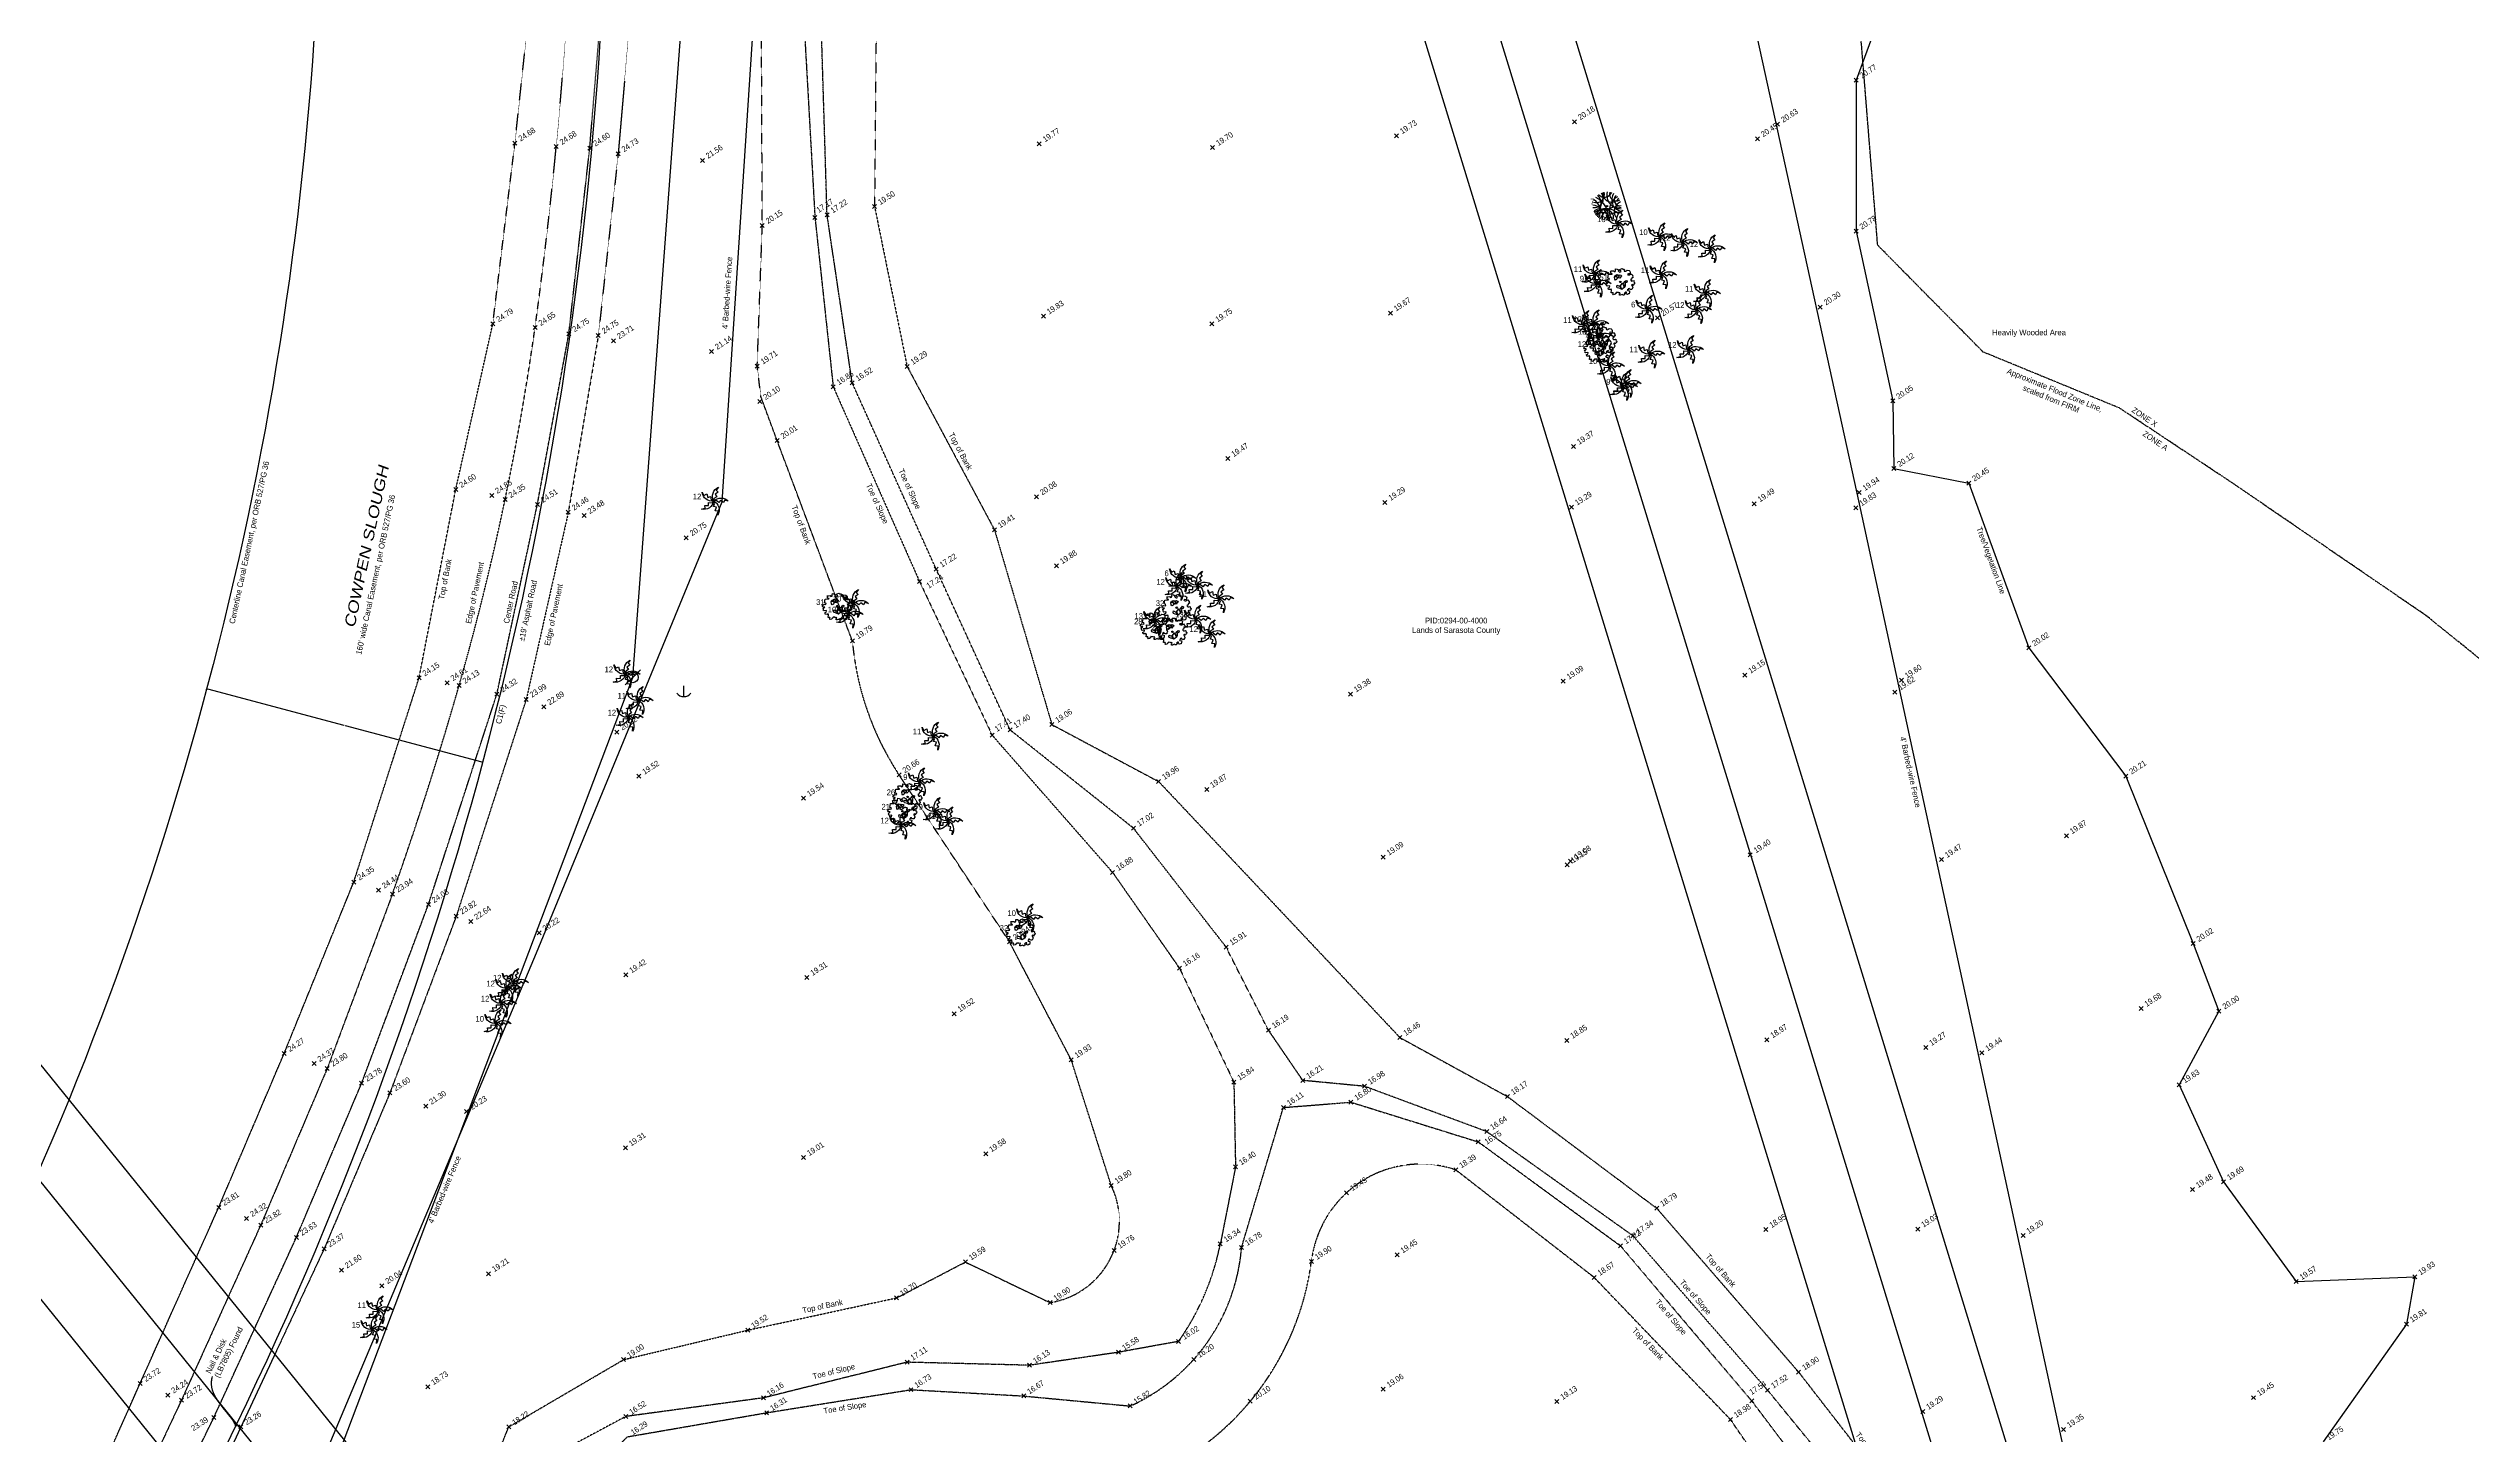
# Model space of a CAD drawing. Header units: inches. Extents: x -625442 to 34963, y -27993 to 66986.
# Drawn here: x -340204 to -332054, y 33918 to 38580 of the extents above; entities that cross this region are included whole.
import ezdxf
from ezdxf.enums import TextEntityAlignment as Align

# ---------------------------------------------------------------- set-up
doc = ezdxf.new("R2010")
doc.units = ezdxf.units.IN
doc.header["$LTSCALE"] = 0.5
doc.header["$MEASUREMENT"] = 0
doc.header["$PDMODE"] = 35
for name, pattern in [('CENTER2', [1.125, 0.75, -0.125, 0.125, -0.125]), ('DASHED2', [0.375, 0.25, -0.125]), ('DIVIDE2', [0.625, 0.25, -0.125, 0, -0.125, 0, -0.125]), ('PHANTOM', [20, 10, -2, 2, -2, 2, -2])]:
    doc.linetypes.add(name, pattern=pattern)
for name, color, linetype in [('BOUNDARY', 7, 'Continuous'), ('CL_ROAD', 227, 'CENTER2'), ('EASEMENT', 7, 'Continuous'), ('EDGE OF PAVEMENT', 253, 'DASHED2'), ('FEMA FLOOD ZONE', 190, 'PHANTOM'), ('FENCE', 7, 'FEN_LINE'), ('GUY WIRE', 10, 'Continuous'), ('OVERHEAD WIRE', 251, 'OHE_POWER_LINE'), ('POWER POLE WOODMARK', 2, 'Continuous'), ('SPOT ELEVATION TEXT', 252, 'Continuous'), ('SURVEY MONUMENTS', 1, 'Continuous'), ('TEXT', 7, 'Continuous'), ('TOE OF SLOPE', 36, 'DIVIDE2'), ('TOP OF BANK', 252, 'DASHED2'), ('TREE LINE', 73, 'Continuous'), ('Trees-Anno', 43, 'Continuous'), ('TreesMARK', 46, 'Continuous')]:
    doc.layers.add(name, color=color, linetype=linetype)
doc.styles.add('BLDG', font='IC-Romans.shx', dxfattribs={"width": 0.8})
doc.styles.add('BRG', font='swissc.ttf', dxfattribs={"width": 1.5, "oblique": 8})
doc.styles.add('ROMANS', font='ROMANS.SHX', dxfattribs={"height": 0.2})
doc.styles.get("Standard").update_dxf_attribs({"font": 'Arial.ttf'})
doc.styles.add('TXT', font='IC-Romans.shx')
doc.linetypes.add('FEN_LINE', pattern='A,0.5,-0.2,[" X ",Standard,S=0.1,R=0,X=-0.1,Y=-0.05],-0.25', length=0.95)
doc.linetypes.add('OHE_POWER_LINE', pattern='A,0.43,["OE",ROMANS,S=0.07,R=0,X=0,Y=-0.036398],0.009979,-0.121091', length=0.56107)
doc.dimstyles.new('20 SCALE', dxfattribs={"dimtxt": 1.6, "dimasz": 2, "dimexe": 0.18, "dimexo": 0.0625, "dimgap": 0.04, "dimtad": 0, "dimdec": 1, "dimzin": 0, "dimdsep": 46, "dimtxsty": 'BLDG', "dimcen": 0.09, "dimaunit": 1, "dimadec": 4, "dimazin": 0, "dimtfac": 1, "dimtdec": 1, "dimtofl": 0, "dimtmove": 2, "dimatfit": 3, "dimfxl": 1, "dimtolj": 1, "dimtzin": 0, "dimarcsym": 0})

# ---------------------------------------------------------------- blocks, each defined once
blk = doc.blocks.new('SPT10')
at = {"color": 0, "linetype": 'Continuous'}
for p, q in [((-0.35, -0.35), (0.35, 0.35)), ((0.35, -0.35), (-0.35, 0.35))]:
    blk.add_line(p, q, dxfattribs=at)
blk = doc.blocks.new('SPT3')
at = {"color": 0, "linetype": 'ByBlock', "const_width": 0.25, "flags": 128}
blk.add_lwpolyline([(-0.125, 0, 1), (0.125, 0, 1)], format="xyb", close=True, dxfattribs=at)
blk = doc.blocks.new('TREE11')
at = {"linetype": 'Continuous'}
for p, q in [((-0.134, 0.178), (-0.184, 0.176)), ((-0.156, 0.177), (-0.179, 0.211)), ((-0.132, 0.24), (-0.134, 0.178)), ((-0.134, 0.178), (-0.103, 0.129)), ((-0.094, 0.242), (-0.047, 0.184)), ((-0.034, 0.247), (-0.058, 0.14)), ((0.006, -0.194), (-0.03, -0.231)), ((0.008, -0.119), (0.006, -0.244)), ((0.008, -0.167), (0.027, -0.23)), ((0.027, -0.23), (0.058, -0.256)), ((0.065, -0.059), (0.113, -0.104)), ((0.096, -0.089), (0.115, -0.156)), ((0.113, -0.104), (0.17, -0.108)), ((0.115, -0.156), (0.157, -0.173)), ((0.141, -0.107), (0.163, -0.133))]:
    blk.add_line(p, q, dxfattribs=at)
for points in [[(-0.04, 0.357), (-0.015, 0.344), (0.008, 0.351), (0.028, 0.361), (0.015, 0.389), (-0.027, 0.402), (-0.019, 0.434), (0.006, 0.451), (0.063, 0.474), (0.102, 0.449), (0.138, 0.447), (0.147, 0.41), (0.136, 0.393), (0.141, 0.378), (0.17, 0.37), (0.196, 0.378), (0.22, 0.391), (0.243, 0.415), (0.313, 0.402), (0.339, 0.381), (0.35, 0.351), (0.344, 0.329), (0.34, 0.28), (0.289, 0.282), (0.248, 0.275), (0.265, 0.252), (0.293, 0.244), (0.328, 0.244), (0.361, 0.265), (0.39, 0.275), (0.412, 0.246), (0.437, 0.224), (0.433, 0.195), (0.446, 0.154), (0.413, 0.148), (0.388, 0.092), (0.354, 0.079), (0.368, 0.058), (0.388, 0.027), (0.422, 0.031), (0.457, 0.043), (0.483, 0.016), (0.474, 0.001), (0.503, -0.026), (0.494, -0.071), (0.476, -0.084), (0.45, -0.136), (0.429, -0.087), (0.398, -0.104), (0.399, -0.119), (0.44, -0.196), (0.432, -0.226), (0.411, -0.238), (0.409, -0.268), (0.363, -0.268), (0.329, -0.255), (0.315, -0.23), (0.28, -0.238), (0.276, -0.273), (0.246, -0.282), (0.266, -0.303), (0.327, -0.315), (0.32, -0.365), (0.306, -0.423), (0.28, -0.423), (0.248, -0.44), (0.207, -0.421), (0.216, -0.36), (0.179, -0.362), (0.166, -0.381), (0.14, -0.4), (0.162, -0.419), (0.138, -0.464), (0.091, -0.464), (0.072, -0.441), (0.001, -0.467), (-0.033, -0.467), (-0.028, -0.422), (-0.003, -0.413), (-0.014, -0.379), (-0.063, -0.389), (-0.062, -0.374), (-0.141, -0.37), (-0.149, -0.404), (-0.177, -0.406), (-0.18, -0.435), (-0.24, -0.45), (-0.26, -0.42), (-0.236, -0.405), (-0.254, -0.38), (-0.315, -0.38), (-0.303, -0.291), (-0.316, -0.259), (-0.349, -0.272), (-0.418, -0.27), (-0.422, -0.212), (-0.383, -0.196), (-0.372, -0.151), (-0.384, -0.142), (-0.455, -0.151), (-0.484, -0.125), (-0.473, -0.106), (-0.49, -0.053), (-0.458, -0.053), (-0.439, -0.033), (-0.432, -0.017), (-0.493, -0.016), (-0.518, 0.028), (-0.497, 0.053), (-0.45, 0.082), (-0.409, 0.069), (-0.382, 0.08), (-0.388, 0.119), (-0.437, 0.131), (-0.412, 0.266), (-0.287, 0.27), (-0.282, 0.283), (-0.337, 0.3), (-0.331, 0.357), (-0.341, 0.379), (-0.305, 0.383), (-0.238, 0.387), (-0.216, 0.358), (-0.176, 0.368), (-0.17, 0.404), (-0.164, 0.459), (-0.113, 0.45), (-0.059, 0.418), (-0.073, 0.387)], [(-0.118, 0.258), (-0.067, 0.236), (-0.022, 0.249), (0.027, 0.23), (0.047, 0.196), (0.015, 0.181), (-0.022, 0.128), (-0.087, 0.145), (-0.114, 0.117), (-0.121, 0.09), (-0.174, 0.064), (-0.194, 0.1), (-0.201, 0.17), (-0.18, 0.224), (-0.136, 0.243)], [(0.014, -0.114), (0.079, -0.044), (0.118, -0.048), (0.163, 0.008), (0.206, 0.048), (0.241, 0.034), (0.227, -0.023), (0.185, -0.025), (0.166, -0.07), (0.171, -0.149), (0.145, -0.196), (0.088, -0.232), (0.048, -0.263), (-0.004, -0.237), (-0.053, -0.224), (-0.108, -0.207), (-0.126, -0.167), (-0.115, -0.115), (-0.029, -0.154)]]:
    blk.add_lwpolyline(points, close=True, dxfattribs=at)
blk.add_circle((0, 0), 0.0248, dxfattribs=at)
blk = doc.blocks.new('TR_PALM')
at = {"flags": 128}
blk.add_lwpolyline([(0, 0, -0.423359), (0.213, -0.004), (0.161, 0.014), (0.143, -0.022), (0.101, 0.009), (0.074, -0.024), (0.035, 0.008), (0, 0.001, -0.425081), (0.059, -0.206), (0.064, -0.148), (0.021, -0.143), (0.04, -0.091), (-0.001, -0.08), (0.016, -0.032), (0.001, 0, -0.432562), (-0.179, -0.119), (-0.124, -0.106), (-0.129, -0.064), (-0.075, -0.066), (-0.075, -0.022), (-0.024, -0.026), (0, 0, -0.439984), (-0.168, 0.13), (-0.142, 0.082), (-0.101, 0.103), (-0.088, 0.051), (-0.045, 0.066), (-0.035, 0.015), (-0.001, 0.001, -0.429715), (0.069, 0.202), (0.037, 0.16), (0.064, 0.129), (0.021, 0.1), (0.046, 0.063), (0.003, 0.038), (-0.001, 0.001)], format="xyb", dxfattribs=at)
blk = doc.blocks.new('TREE9')
at = {"xscale": 2.399999904, "yscale": 2.399999904, "zscale": 2.399999904}
blk.add_blockref('TR_PALM', (-0.001, -0.001), dxfattribs=at)
blk = doc.blocks.new('TREE20')
at = {"linetype": 'Continuous'}
blk.add_circle((0, 0), 0.025, dxfattribs=at)
for centre, radius, start, end in [((-0.44, 0.26), 0.313, 259.47137, 39.08009), ((-0.512, -0.329), 0.367, 337.89391, 87.59768), ((-0.373, 0.416), 0.291, 249.14999, 15.23848), ((-0.714, -0.187), 0.484, 332.601, 56.76991), ((-0.605, 0.076), 0.405, 298.84179, 47.05138), ((-0.733, -0.401), 0.785, 352.83883, 64.24448), ((-0.089, 0.6), 0.286, 223.45423, 333.34679), ((0.163, 0.449), 0.309, 174.74558, 325.40406), ((0.479, 0.398), 0.488, 167.87514, 271.59509), ((0.64, -0.16), 0.56, 119.21466, 213.27818), ((0.323, 0.413), 0.231, 161.06459, 302.49762), ((0.555, 0.215), 0.392, 144.76804, 256.97326), ((0.615, -0.193), 0.367, 111.93115, 212.77317), ((0.457, 0.217), 0.206, 129.60784, 282.38499), ((-0.252, -0.367), 0.269, 331.48078, 140.2154), ((-0.034, -0.686), 0.599, 42.05024, 132.03666), ((-0.161, -0.486), 0.266, 359.40667, 143.48869), ((-0.052, -0.411), 0.288, 354.24744, 171.91889), ((0.344, -0.652), 0.615, 75.75406, 159.94395), ((0.438, -0.924), 0.708, 89.08086, 141.75977)]:
    blk.add_arc(centre, radius, start, end, dxfattribs=at)
blk = doc.blocks.new('SPT28')
at = {"color": 0, "linetype": 'Continuous'}
blk.add_line((0.53, 0.53), (-0.53, -0.53), dxfattribs=at)
blk.add_circle((0, 0), 0.375, dxfattribs=at)
blk = doc.blocks.new('SPT51')
at = {"color": 0, "linetype": 'Continuous'}
blk.add_line((0, 0), (0, 0.375), dxfattribs=at)
blk.add_arc((0, 0.3125), 0.3125, 216.869898, 323.130102, dxfattribs=at)
blk = doc.blocks.new('*D751')
at = {"layer": 'DEFPOINTS', "color": 0, "transparency": 16777216}
for p in [(-339672.4, 36423.5), (-339671.6, 36426.4), (-338744.7, 36176.3)]:
    blk.add_point(p, dxfattribs=at)
at = {"layer": 'TEXT', "color": 0, "lineweight": -2, "transparency": 16777216}
for p, q in [((-339672.3, 36423.6), (-339671.6, 36426.5)), ((-339669.7, 36425.8), (-339210.5, 36303.5)), ((-338745.9, 36179.6), (-339205.1, 36302)), ((-338744.7, 36176.4), (-338743.9, 36179.3))]:
    blk.add_line(p, q, dxfattribs=at)
at = {"layer": 'TEXT', "color": 0, "transparency": 16777216}
for points in [[(-339669.6, 36426.2), (-339669.8, 36425.5), (-339671.6, 36426.4)], [(-338745.8, 36180), (-338746, 36179.3), (-338744, 36179.1)]]:
    blk.add_solid(points, dxfattribs=at)
at = {"layer": 'TEXT', "color": 0, "transparency": 16777216, "insert": (-339207.8, 36302.7), "char_height": 1.6, "attachment_point": 5, "rotation": 345.07681, "style": 'BLDG'}
blk.add_mtext("\\A1;960.0'", dxfattribs=at)

msp = doc.modelspace()

# ---------------------------------------------------------------- linework, layer by layer
at = {"layer": 'BOUNDARY'}
msp.add_lwpolyline([(-335220.80268, 64043.88481), (-335998.24827, 63093.9977, 0.1626301766), (-338581.27069, 56302.95768), (-339295.33756, 38905.7259, -0.1030827088), (-340436.51138, 34369.63044), (-344041.13928, 26943.56825, -0.0480698895), (-345759.29655, 24128.35616), (-352751.13138, 14816.23434, -0.0821429728), (-355452.61013, 12233.93995), (-356282.58151, 11667.43194, -0.0683606838), (-359075.16348, 10275.42918), (-364667.80823, 8385.33493, -0.0559828453), (-366544.08142, 7977.44989), (-366582.75851, 7973.48282, 0.1646773725), (-370598.35836, 6138.4667), (-371667.98157, 5131.84879, 0.0898707178), (-374097.89113, 1844.09453)], format="xyb", dxfattribs=at)
at = {"layer": 'CL_ROAD'}
msp.add_lwpolyline([(-339907.13214, 33444.93484), (-339647.64983, 33975.56318), (-339370.29159, 34580.98633), (-339150.83267, 35099.35513), (-338926.27925, 35700.16904), (-338695.84047, 36408.25936), (-338559.69212, 37045.92477), (-338453.80653, 37619.86519), (-338383.53187, 38244.59365), (-338333.32313, 38851.31957), (-338304.36464, 39276.83855), (-338275.81935, 39879.6829), (-338253.57625, 40545.44465), (-338201.82979, 41131.75021), (-338159.04233, 41669.09914), (-338045.20839, 42272.9492), (-337860.33237, 42880.48294), (-337673.76013, 43378.02317)], dxfattribs=at)
at = {"layer": 'DEFPOINTS'}
for p, q in [((-338764.83742, 50655.22511), (-330196.36454, 22734.78695)), ((-338993.93012, 50580.58565), (-330425.45724, 22660.14749)), ((-339229.15428, 50514.33546), (-330660.6814, 22593.8973)), ((-330232.80579, 22816.15856), (-341882.06131, 37201.33011)), ((-330425.45724, 22660.14749), (-342074.71277, 37045.31904)), ((-330618.1087, 22504.13642), (-342267.36422, 36889.30797))]:
    msp.add_line(p, q, dxfattribs=at)
at = {"layer": 'EASEMENT'}
msp.add_lwpolyline([(-335255.35094, 62485.96518, 0.1626301766), (-337622.07832, 56263.58777), (-338336.14519, 38866.35599, -0.1030827088), (-339572.87769, 33950.42063), (-343177.50559, 26524.35845, -0.0480698895), (-344991.60308, 23551.94768), (-351983.43791, 14239.82586, -0.0821429728), (-354911.40353, 11441.03679), (-355741.37491, 10874.52878, -0.0683606838), (-358767.79985, 9365.96362), (-364360.4446, 7475.86938, -0.0559828453), (-366446.12912, 7022.46018), (-366484.80621, 7018.49311, 0.1646773725), (-369940.43815, 5439.36656), (-371010.06136, 4432.74865, 0.0898707178), (-373236.49712, 1420.3017)], format="xyb", dxfattribs=at)
at = {"layer": 'EDGE OF PAVEMENT'}
for points in [[(-337522.69639, 43953.73989, 0.0244675236), (-337971.5011, 42908.22346, 0.0696473211), (-338267.30235, 41681.14227, 0.0018482542), (-338318.04177, 41141.68924), (-338351.95495, 40545.1337), (-338385.86374, 39879.72089), (-338420.53965, 39282.29883), (-338449.84846, 38858.60696, -0.020264375), (-338567.42077, 37640.92735, -0.0347797145), (-338822.87531, 36437.17716, -0.0154318935), (-339047.19097, 35735.71479), (-339266.52038, 35149.5342), (-339490.39874, 34622.40955), (-339757.16687, 34033.08692), (-340015.72036, 33484.0535)], [(-337569.20465, 43342.64368, 0.0456846101), (-337948.50551, 42251.3298, 0.0533268061), (-338101.80605, 41141.1948), (-338139.00262, 40544.77147), (-338172.80801, 39864.23708), (-338204.18749, 39262.33797), (-338233.66771, 38849.20377), (-338287.93025, 38225.18856), (-338354.76576, 37614.2281), (-338455.73223, 37019.90161), (-338597.1404, 36390.54701), (-338832.59079, 35661.54562), (-339055.75037, 35067.33131), (-339277.16178, 34542.38993), (-339557.07578, 33943.53682), (-339818.46022, 33383.50123)]]:
    msp.add_lwpolyline(points, format="xyb", dxfattribs=at)
at = {"layer": 'FEMA FLOOD ZONE'}
msp.add_lwpolyline([(-330606.8183, 33801.41301), (-330602.54048, 34006.71055), (-330944.75809, 35114.46209), (-330936.20274, 35336.86771), (-331650.92597, 36223.53279), (-332207.02973, 36672.62127), (-332857.24325, 37117.43274), (-333238.52313, 37370.41994), (-333696.23903, 37558.60941), (-334051.28982, 37917.88007), (-334124.01105, 38820.33405), (-334098.39791, 39899.1789), (-334162.56378, 40057.42924), (-334594.89268, 40751.32247), (-334766.00148, 41358.66129), (-334376.59712, 42732.51266), (-334256.82102, 42950.64126), (-332853.43188, 45552.35941)], dxfattribs=at)
at = {"layer": 'FENCE'}
for points in [[(-339926.16426, 32283.13143), (-339280.89032, 33831.85857), (-338562.07734, 35537.54031), (-337937.55289, 37055.09066), (-337806.37529, 39056.54679), (-337655.26042, 41219.26017), (-337554.34276, 42763.95999)], [(-333167.98824, 32679.97527), (-334112.26424, 37048.47446), (-335098.9217, 41554.5855)]]:
    msp.add_lwpolyline(points, dxfattribs=at)
at = {"layer": 'OVERHEAD WIRE'}
msp.add_lwpolyline([(-336603.2799, 30334.37478), (-339965.50712, 31904.49087), (-338238.50498, 36464.53545), (-337892.33383, 41118.22265), (-337570.38244, 45371.53407)], dxfattribs=at)
at = {"layer": 'TOE OF SLOPE'}
msp.add_lwpolyline([(-333321.86614, 32605.83483), (-333661.31865, 33045.1242), (-334022.5125, 33579.73374), (-334421.43217, 34067.13401), (-334874.37815, 34586.07469), (-335366.5235, 34936.73082), (-335777.50031, 35089.08333), (-335984.98723, 35108.8428), (-336100.76989, 35278.25967), (-336243.04846, 35557.48061), (-336554.76097, 35957.38258), (-336969.7494, 36287.87307), (-337218.15437, 36828.33877), (-337500.65129, 37454.87388), (-337585.16022, 38019.79661), (-337604.40933, 38649.70463), (-337586.85261, 39264.62612), (-337545.81302, 39910.27668), (-337452.1092, 40569.79594), (-337463.12521, 40819.85115), (-337449.27878, 41567.32125), (-337393.72404, 42223.31226), (-337311.18315, 42684.98895), (-337241.67457, 43268.32996)], dxfattribs=at)
for points in [[(-337662.07129, 38652.15829), (-337626.01447, 38011.07634), (-337564.70652, 37442.05452), (-337274.3168, 36786.80141), (-337030.02076, 36269.88762), (-336624.70658, 35808.29825), (-336399.96133, 35486.40379), (-336216.91878, 35103.08154), (-336211.33599, 34817.86233), (-336262.45305, 34559.10121, -0.1053924813), (-336403.07623, 34231.1183), (-336604.4849, 34194.60883), (-336904.14602, 34150.88367), (-337316.24795, 34161.09796), (-337799.59558, 34041.14377), (-338262.26339, 33978.62407), (-338486.28269, 33858.67479)], [(-339927.18247, 30845.66053), (-339586.72259, 31461.86903), (-339168.05423, 32251.07793), (-338932.09133, 32735.54665), (-338687.41315, 33322.53168), (-338405.64803, 33762.03083), (-338257.28703, 33910.36966), (-337788.41879, 33991.42096), (-337302.93051, 34068.87954), (-336923.84988, 34047.62343), (-336565.73975, 34013.98147, 0.2737642393), (-336190.95867, 34547.23375), (-336050.27915, 35017.9434), (-335823.09613, 35035.76952), (-335394.65077, 34902.22698), (-334916.80917, 34552.87563), (-334475.09165, 34030.80662), (-334091.65168, 33524.97988), (-333721.6326, 33006.52942), (-333376.28769, 32578.464)]]:
    msp.add_lwpolyline(points, format="xyb", dxfattribs=at)
at = {"layer": 'TOP OF BANK'}
for points in [[(-340140.27179, 33540.88554), (-339896.00577, 34089.55894), (-339631.5443, 34681.83316), (-339411.64622, 35199.19626), (-339177.25322, 35776.08766), (-338957.64349, 36462.59911), (-338834.24625, 37096.32899), (-338709.5107, 37653.44033), (-338635.08596, 38261.29187), (-338569.98213, 38867.27201), (-338529.93423, 39289.75173), (-338502.09804, 39881.91553), (-338455.34826, 40551.90319), (-338459.12161, 41124.65555), (-338454.11944, 41689.03926), (-338439.99549, 42320.36677), (-338420.33686, 42940.89611), (-338418.86035, 43344.05874)], [(-337147.22242, 43249.04301), (-337214.51502, 42669.28126), (-337260.07486, 42216.49218), (-337328.1875, 41597.11566), (-337333.87618, 41248.42889), (-337343.61526, 40787.83696), (-337330.05528, 40567.54929), (-337406.04393, 39884.59469), (-337452.26662, 39264.61154), (-337420.24953, 38641.51166), (-337425.43995, 38047.61921), (-337316.05855, 37510.12092), (-337022.33877, 36960.74134), (-336829.10914, 36305.77726), (-336470.02823, 36114.20339), (-335658.28989, 35253.11098), (-335296.67903, 35054.70003), (-334794.44457, 34678.80867), (-334317.23467, 34127.90182), (-333930.87423, 33629.78006), (-333557.32206, 33112.47878), (-333232.11382, 32620.60424)]]:
    msp.add_lwpolyline(points, dxfattribs=at)
for points in [[(-338867.89712, 33417.12071), (-338656.00011, 33943.78394), (-338269.58684, 34169.92372), (-337852.20729, 34269.02262), (-337351.51152, 34377.61752), (-337120.09703, 34498.25224), (-336835.15346, 34361.58784, 0.5020543308), (-336629.41592, 34755.76651), (-336764.12226, 35178.57194), (-336971.78602, 35575.20639), (-337343.06698, 36136.52075, -0.1251289823), (-337500.25071, 36587.43409), (-337753.09024, 37260.71636), (-337807.6403, 37408.18184), (-337820.16355, 37511.38742), (-337803.10137, 37984.1055), (-337805.91432, 38650.3997)], [(-333465.75694, 32519.36882), (-333818.90311, 32954.46675), (-334185.69056, 33445.77731), (-334546.65162, 33968.56922), (-335005.16152, 34446.42405), (-335470.58687, 34808.00322, 0.4769606943), (-335956.12949, 34500.16149, -0.251803665), (-336467.10027, 33790.44751)]]:
    msp.add_lwpolyline(points, format="xyb", dxfattribs=at)
at = {"layer": 'TREE LINE'}
msp.add_lwpolyline([(-334059.40357, 38646.23425), (-334123.67521, 38473.27302), (-334124.07907, 37965.00511), (-334000.37954, 37394.02129), (-333996.89268, 37166.66889), (-333744.97228, 37117.64771), (-333543.04825, 36563.61945), (-333216.57089, 36132.667), (-332990.43269, 35569.21519), (-332903.21643, 35342.23623), (-333037.25822, 35093.59395), (-332887.66144, 34767.89942), (-332643.70721, 34432.34687), (-332244.69477, 34447.90914), (-332272.92463, 34289.43621), (-332553.22952, 33893.05736)], dxfattribs=at)

# ---------------------------------------------------------------- block references
at = {"layer": 'GUY WIRE', "xscale": 96, "yscale": 96, "zscale": 96}
msp.add_blockref('SPT51', (-338067.03299, 36399.67829), dxfattribs=at)
at = {"layer": 'POWER POLE WOODMARK', "xscale": 48, "yscale": 48, "zscale": 48}
msp.add_blockref('SPT28', (-338238.50498, 36464.53545), dxfattribs=at)
at = {"layer": 'SPOT ELEVATION TEXT', "xscale": 19.2, "yscale": 19.2, "zscale": 19.2}
for p in [(-334123.67521, 38473.27302), (-335071.12088, 38333.03462), (-334387.92776, 38324.6383), (-338635.08596, 38261.29187), (-338496.19473, 38249.63396), (-338383.53187, 38244.59365), (-338287.93025, 38225.18856), (-336871.28569, 38259.02347), (-336288.33588, 38246.29758), (-335669.84156, 38286.2036), (-334455.52417, 38276.08774), (-338004.76828, 38203.1018), (-337803.10137, 37984.1055), (-337626.01447, 38011.07634), (-337585.16022, 38019.79661), (-337425.43995, 38047.61921), (-334124.07907, 37965.00511), (-338709.5107, 37653.44033), (-336857.76534, 37679.22536), (-336290.61674, 37653.26362), (-335690.53285, 37689.81531), (-334792.29876, 37673.10917), (-334244.34329, 37709.79167), (-338567.42077, 37640.92735), (-338453.80653, 37619.86519), (-338354.76576, 37614.2281), (-338303.31854, 37596.42705), (-337973.58824, 37560.77926), (-337820.16355, 37511.38742), (-337316.05855, 37510.12092), (-337564.70652, 37442.05452), (-337500.65129, 37454.87388), (-337811.35915, 37391.88679), (-334000.37954, 37394.02129), (-337753.09024, 37260.71636), (-335074.42527, 37241.37575), (-336236.93595, 37200.13252), (-333996.89268, 37166.66889), (-338834.24625, 37096.32899), (-334113.59315, 37086.00525), (-333744.97228, 37117.64771), (-338713.28024, 37076.46977), (-338668.41577, 37062.15244), (-338559.69212, 37045.92477), (-338455.73223, 37019.90161), (-338402.49024, 37008.33689), (-336880.60031, 37071.43142), (-335708.55641, 37052.96585), (-335081.34931, 37036.94671), (-334466.46025, 37048.08268), (-334124.32138, 37034.54943), (-338058.72364, 36934.01162), (-337022.33877, 36960.74134), (-336813.33078, 36839.85382), (-337274.3168, 36786.80141), (-337218.15437, 36828.33877), (-337500.25071, 36587.43409), (-333543.04825, 36563.61945), (-338957.64349, 36462.59911), (-338863.19417, 36446.31727), (-338822.87531, 36437.17716), (-335109.01004, 36451.53039), (-334497.92151, 36471.74857), (-333971.71436, 36455.18631), (-338695.84047, 36408.25936), (-338597.1404, 36390.54701), (-338537.65104, 36365.35884), (-335824.76701, 36408.31453), (-333994.02934, 36415.02477), (-338292.87735, 36280.5045), (-337030.02076, 36269.88762), (-336969.7494, 36287.87307), (-336829.10914, 36305.77726), (-338218.45231, 36131.96439), (-337343.06698, 36136.52075), (-336470.02823, 36114.20339), (-333216.57089, 36132.667), (-337664.38088, 36057.90614), (-336308.36228, 36087.07501), (-336554.76097, 35957.38258), (-335714.49831, 35859.55047), (-334479.74388, 35867.60927), (-333416.57752, 35931.71838), (-339177.25322, 35776.08766), (-336624.70658, 35808.29825), (-335095.4085, 35834.30856), (-335084.0706, 35846.6713), (-333836.89814, 35851.96155), (-339094.00541, 35748.50665), (-339047.19097, 35735.71479), (-338926.27925, 35700.16904), (-338832.59079, 35661.54562), (-338783.78633, 35643.51499), (-338553.8136, 35604.85641), (-336971.78602, 35575.20639), (-336243.04846, 35557.48061), (-332990.43269, 35569.21519), (-338261.93652, 35463.72637), (-337653.01675, 35455.4085), (-336399.96133, 35486.40379), (-337157.85682, 35333.29329), (-333165.43172, 35350.91361), (-332903.21643, 35342.23623), (-336100.76989, 35278.25967), (-335658.28989, 35253.11098), (-335096.98457, 35243.62803), (-334423.69346, 35245.42418), (-333889.45943, 35219.70263), (-339411.64622, 35199.19626), (-339311.00509, 35165.5704), (-339266.52038, 35149.5342), (-336764.12226, 35178.57194), (-333700.64911, 35201.67621), (-339150.83267, 35099.35513), (-339055.75037, 35067.33131), (-336216.91878, 35103.08154), (-335984.98723, 35108.8428), (-335777.50031, 35089.08333), (-335296.67903, 35054.70003), (-333037.25822, 35093.59395), (-338935.02715, 35022.04241), (-338797.99353, 35004.4657), (-336050.27915, 35017.9434), (-335823.09613, 35035.76952), (-338263.79358, 34881.72646), (-335394.65077, 34902.22698), (-335366.5235, 34936.73082), (-337664.21676, 34849.34921), (-337051.57368, 34861.7217), (-336211.33599, 34817.86233), (-335470.58687, 34808.00322), (-336629.41592, 34755.76651), (-335837.51501, 34731.18632), (-332992.42673, 34741.69508), (-332887.66144, 34767.89942), (-339631.5443, 34681.83316), (-339537.71802, 34644.39499), (-334794.44457, 34678.80867), (-339490.39874, 34622.40955), (-339370.29159, 34580.98633), (-336262.45305, 34559.10121), (-334916.80917, 34552.87563), (-334874.37815, 34586.07469), (-334427.16946, 34607.19126), (-333916.34598, 34608.66977), (-333562.44804, 34587.19998), (-339277.16178, 34542.38993), (-339218.87743, 34471.00054), (-337120.09703, 34498.25224), (-336619.71253, 34537.46516), (-336190.95867, 34547.23375), (-335956.12949, 34500.16149), (-335667.99001, 34521.93105), (-339082.54321, 34418.54515), (-338723.71316, 34458.90729), (-335005.16152, 34446.42405), (-332643.70721, 34432.34687), (-332244.69477, 34447.90914), (-337351.51152, 34377.61752), (-336835.15346, 34361.58784), (-337852.20729, 34269.02262), (-336403.07623, 34231.1183), (-332272.92463, 34289.43621), (-338269.58684, 34169.92372), (-337316.24795, 34161.09796), (-336904.14602, 34150.88367), (-336604.4849, 34194.60883), (-336351.98711, 34170.59849), (-339896.00577, 34089.55894), (-338928.60625, 34078.37822), (-337302.93051, 34068.87954), (-335714.40862, 34070.27986), (-334421.43217, 34067.13401), (-334317.23467, 34127.90182), (-339802.81248, 34050.53203), (-339757.16687, 34033.08692), (-337799.59558, 34041.14377), (-337788.41879, 33991.42096), (-336923.84988, 34047.62343), (-336565.73975, 34013.98147), (-336161.95461, 34029.73293), (-335130.26859, 34029.05162), (-334475.09165, 34030.80662), (-333899.62096, 33995.75248), (-332786.74061, 34041.9736), (-339647.64983, 33975.56318), (-339557.07578, 33943.53682), (-338656.00011, 33943.78394), (-338262.26339, 33978.62407), (-334546.65162, 33968.56922), (-333426.25834, 33934.9808)]:
    msp.add_blockref('SPT10', p, dxfattribs=at)
at = {"layer": 'SURVEY MONUMENTS', "xscale": 19.2, "yscale": 19.2, "zscale": 19.2}
msp.add_blockref('SPT3', (-339573.56939, 33949.84682), dxfattribs=at)
at = {"layer": 'TreesMARK', "color": 7, "xscale": 96, "yscale": 96, "zscale": 96}
msp.add_blockref('TREE20', (-334961.91054, 38049.37108), dxfattribs=at)
at = {"layer": 'TreesMARK', "color": 46, "xscale": 96, "yscale": 96, "zscale": 96}
for name, p in [('TREE9', (-334924.46177, 37989.72643)), ('TREE9', (-334782.97129, 37946.39096)), ('TREE9', (-334706.22666, 37927.25819)), ('TREE9', (-334613.54223, 37906.2457)), ('TREE9', (-335003.17915, 37822.05652)), ('TREE9', (-334997.01631, 37790.19367)), ('TREE11', (-334917.04857, 37794.5656)), ('TREE9', (-334777.45217, 37818.88459)), ('TREE9', (-334824.67979, 37702.98399)), ('TREE9', (-334659.13061, 37701.75698)), ('TREE9', (-334629.23527, 37756.63527)), ('TREE9', (-335038.94247, 37651.32916)), ('TREE9', (-335004.30997, 37654.42554)), ('TREE9', (-334989.02356, 37612.3254)), ('TREE11', (-334989.95027, 37570.50166)), ('TREE11', (-334977.55944, 37597.8566)), ('TREE9', (-334815.94909, 37552.19826)), ('TREE9', (-334686.04804, 37567.6146)), ('TREE9', (-334952.32011, 37512.52997)), ('TREE9', (-334896.32648, 37453.31419)), ('TREE9', (-334908.58711, 37443.38419)), ('TREE9', (-337966.40871, 37057.66318)), ('TREE9', (-336394.0702, 36799.23055)), ('TREE9', (-337495.24746, 36713.64462)), ('TREE9', (-336407.14208, 36770.73361)), ('TREE9', (-336337.75847, 36775.05567)), ('TREE9', (-336265.60948, 36729.40657)), ('TREE11', (-337551.63484, 36702.45419)), ('TREE9', (-337512.50801, 36677.37375)), ('TREE11', (-336482.18666, 36636.97286)), ('TREE9', (-336480.56151, 36655.58746)), ('TREE11', (-336409.23491, 36698.77803)), ('TREE9', (-336343.79453, 36660.82666)), ('TREE11', (-336423.69232, 36617.96195)), ('TREE9', (-336295.68505, 36611.96235)), ('TREE9', (-338263.22084, 36476.31415)), ('TREE9', (-338219.49434, 36387.54538)), ('TREE9', (-338253.03857, 36330.75546)), ('TREE9', (-337226.71282, 36267.2768)), ('TREE11', (-337314.3022, 36062.50693)), ('TREE9', (-337273.06701, 36113.5952)), ('TREE11', (-337331.90752, 36014.39263)), ('TREE9', (-337221.00982, 36013.56909)), ('TREE9', (-337177.5635, 35982.38138)), ('TREE9', (-337335.68074, 35967.68262)), ('TREE9', (-336908.23388, 35656.24701)), ('TREE11', (-336934.10207, 35606.57239)), ('TREE9', (-338661.04129, 35419.46464)), ('TREE9', (-338638.68135, 35439.31586)), ('TREE9', (-338679.33551, 35368.84276)), ('TREE9', (-338697.22386, 35300.78359)), ('TREE9', (-339113.80838, 34271.90607)), ('TREE9', (-339094.21182, 34337.94994))]:
    msp.add_blockref(name, p, dxfattribs=at)

# ---------------------------------------------------------------- texts
at = {"layer": 'SPOT ELEVATION TEXT', "style": 'BLDG', "width": 0.8}
for s, p in [('20.77', (-334078.56304, 38494.87284)), ('24.68', (-338589.97378, 38282.89168)), ('19.77', (-336826.17352, 38280.62328)), ('19.73', (-335624.72939, 38307.80341)), ('20.18', (-335026.0087, 38354.63443)), ('20.45', (-334410.41199, 38297.68755)), ('20.63', (-334342.81558, 38346.23811)), ('24.68', (-338451.08256, 38271.23377)), ('24.60', (-338338.41969, 38266.19347)), ('24.73', (-338242.81808, 38246.78837)), ('21.56', (-337959.6561, 38224.70161)), ('19.70', (-336243.2237, 38267.8974)), ('17.17', (-337587.54936, 38043.01458)), ('17.22', (-337540.04805, 38041.39642)), ('19.50', (-337380.32778, 38069.21903)), ('20.15', (-337757.98919, 38005.70531)), ('20.78', (-334078.96689, 37986.60492)), ('19.67', (-335645.42067, 37711.41512)), ('20.30', (-334199.23112, 37731.39148)), ('24.79', (-338664.39853, 37675.04014)), ('24.65', (-338522.3086, 37662.52716)), ('24.75', (-338408.69435, 37641.465)), ('24.75', (-338309.65359, 37635.82791)), ('19.83', (-336812.65317, 37700.82518)), ('19.75', (-336245.50456, 37674.86343)), ('20.57', (-334747.18659, 37694.70898)), ('23.71', (-338258.20636, 37618.02687)), ('21.14', (-337928.47607, 37582.37908)), ('19.71', (-337775.05137, 37532.98723)), ('16.86', (-337519.59434, 37463.65434)), ('16.52', (-337455.53911, 37476.47369)), ('19.29', (-337270.94638, 37531.72073)), ('20.10', (-337766.24697, 37413.4866)), ('20.05', (-333955.26736, 37415.6211)), ('20.01', (-337707.97806, 37282.31617)), ('19.47', (-336191.82378, 37221.73233)), ('19.37', (-335029.3131, 37262.97556)), ('20.12', (-333951.78051, 37188.2687)), ('20.45', (-333699.86011, 37139.24753)), ('24.60', (-338789.13408, 37117.9288)), ('24.85', (-338668.16807, 37098.06958)), ('24.35', (-338623.3036, 37083.75225)), ('24.51', (-338514.57994, 37067.52459)), ('20.08', (-336835.48814, 37093.03124)), ('19.29', (-335663.44424, 37074.56566)), ('19.29', (-335036.23714, 37058.54653)), ('19.49', (-334421.34808, 37069.68249)), ('19.94', (-334068.48098, 37107.60507)), ('24.46', (-338410.62006, 37041.50142)), ('23.48', (-338357.37807, 37029.9367)), ('19.41', (-336977.22659, 36982.34115)), ('19.83', (-334079.2092, 37056.14925)), ('20.75', (-338013.61146, 36955.61143)), ('17.22', (-337173.0422, 36849.93859)), ('19.88', (-336768.21861, 36861.45364)), ('17.24', (-337217.46049, 36779.16089)), ('19.79', (-337455.13853, 36609.03391)), ('20.02', (-333497.93607, 36585.21927)), ('19.15', (-334452.80934, 36493.34838)), ('24.15', (-338912.53132, 36484.19892)), ('24.61', (-338818.082, 36467.91709)), ('24.13', (-338777.76314, 36458.77698)), ('24.32', (-338650.7283, 36429.85917)), ('23.99', (-338552.02822, 36412.14682)), ('19.38', (-335779.65484, 36429.91434)), ('19.09', (-335063.89786, 36473.1302)), ('19.62', (-333948.91716, 36436.62459)), ('19.60', (-333926.60218, 36476.78612)), ('22.89', (-338492.53887, 36386.95865)), ('19.06', (-336783.99697, 36327.37708)), ('20.22', (-338247.76517, 36302.10431)), ('17.41', (-336987.89493, 36297.22956)), ('17.40', (-336924.63722, 36309.47288)), ('19.52', (-338173.34014, 36153.5642)), ('19.54', (-337619.2687, 36079.50596)), ('20.66', (-337297.9548, 36158.12056)), ('19.96', (-336424.91605, 36135.8032)), ('19.87', (-336263.2501, 36108.67483)), ('20.21', (-333171.45872, 36154.26682)), ('17.02', (-336509.6488, 35978.98239)), ('19.87', (-333371.46535, 35953.31819)), ('19.09', (-335669.38613, 35881.15028)), ('19.15', (-335050.29633, 35855.90838)), ('19.08', (-335038.95843, 35868.27111)), ('19.40', (-334434.6317, 35889.20908)), ('19.47', (-333791.78597, 35873.56136)), ('24.35', (-339132.14104, 35797.68747)), ('24.44', (-339048.89324, 35770.10647)), ('23.94', (-339002.0788, 35757.3146)), ('16.88', (-336579.5944, 35829.89806)), ('24.03', (-338881.16708, 35721.76885)), ('23.82', (-338787.47861, 35683.14543)), ('22.64', (-338738.67415, 35665.11481)), ('20.22', (-338508.70142, 35626.45623)), ('20.94', (-336926.67385, 35596.8062)), ('20.02', (-332945.32051, 35590.81501)), ('16.16', (-336354.84916, 35508.0036)), ('15.91', (-336197.93629, 35579.08042)), ('19.42', (-338216.82434, 35485.32618)), ('19.31', (-337607.90457, 35477.00832)), ('19.52', (-337112.74464, 35354.8931)), ('19.68', (-333120.31955, 35372.51342)), ('20.00', (-332858.10426, 35363.83604)), ('16.19', (-336055.65772, 35299.85948)), ('18.46', (-335613.17772, 35274.7108)), ('18.85', (-335051.8724, 35265.22784)), ('18.97', (-334378.58129, 35267.024)), ('24.27', (-339366.53405, 35220.79607)), ('24.37', (-339265.89291, 35187.17021)), ('19.93', (-336719.01008, 35200.17175)), ('19.27', (-333844.34725, 35241.30245)), ('19.44', (-333655.53693, 35223.27602)), ('23.80', (-339221.4082, 35171.13401)), ('23.78', (-339105.72049, 35120.95494)), ('15.84', (-336171.8066, 35124.68135)), ('16.21', (-335939.87505, 35130.44261)), ('16.98', (-335732.38813, 35110.68314)), ('19.63', (-332992.14604, 35115.19376)), ('23.60', (-339010.6382, 35088.93112)), ('21.30', (-338889.91497, 35043.64222)), ('20.23', (-338752.88135, 35026.06552)), ('16.11', (-336005.16698, 35039.54321)), ('16.80', (-335777.98395, 35057.36933)), ('18.17', (-335251.56685, 35076.29984)), ('16.64', (-335321.41133, 34958.33064)), ('19.31', (-338218.6814, 34903.32628)), ('19.01', (-337619.10459, 34870.94902)), ('19.58', (-337006.4615, 34883.32152)), ('16.75', (-335340.21056, 34909.04077)), ('19.80', (-336584.30374, 34777.36632)), ('16.40', (-336166.22381, 34839.46214)), ('18.39', (-335425.47469, 34829.60304)), ('19.69', (-332842.54926, 34789.49924)), ('23.81', (-339586.43212, 34703.43297)), ('19.49', (-335792.40284, 34752.78614)), ('18.79', (-334749.33239, 34700.40848)), ('19.48', (-332947.31455, 34763.29489)), ('24.32', (-339492.60585, 34665.9948)), ('23.82', (-339445.28657, 34644.00937)), ('18.95', (-334382.05728, 34628.79107)), ('19.03', (-333871.23381, 34630.26958)), ('23.63', (-339325.17941, 34602.58614)), ('23.37', (-339232.04961, 34563.98975)), ('19.76', (-336574.60036, 34559.06497)), ('16.34', (-336217.34088, 34580.70102)), ('16.78', (-336145.84649, 34568.83356)), ('19.45', (-335622.87784, 34543.53086)), ('17.22', (-334871.697, 34574.47544)), ('17.34', (-334829.26597, 34607.6745)), ('19.20', (-333517.33587, 34608.79979)), ('21.60', (-339173.76525, 34492.60036)), ('19.21', (-338678.60098, 34480.5071)), ('19.59', (-337074.98485, 34519.85206)), ('19.90', (-335911.01731, 34521.76131)), ('18.67', (-334960.04935, 34468.02386)), ('19.57', (-332598.59503, 34453.94669)), ('19.93', (-332199.5826, 34469.50895)), ('20.04', (-339037.43104, 34440.14496)), ('19.70', (-337306.39934, 34399.21733)), ('19.90', (-336790.04128, 34383.18765)), ('19.52', (-337807.09511, 34290.62244)), ('19.81', (-332227.81245, 34311.03603)), ('15.58', (-336559.37273, 34216.20864)), ('16.02', (-336357.96405, 34252.71811)), ('19.00', (-338224.47466, 34191.52354)), ('17.11', (-337271.13578, 34182.69777)), ('16.13', (-336859.03385, 34172.48348)), ('16.20', (-336306.87493, 34192.1983)), ('18.90', (-334272.12249, 34149.50163)), ('23.72', (-339850.89359, 34111.15875)), ('24.24', (-339757.7003, 34072.13184)), ('23.72', (-339712.05469, 34054.68673)), ('18.73', (-338883.49407, 34099.97803)), ('16.16', (-337754.4834, 34062.74359)), ('16.73', (-337257.81833, 34090.47936)), ('16.67', (-336878.73771, 34069.22325)), ('20.10', (-336116.84243, 34051.33274)), ('19.06', (-335669.29644, 34091.87968)), ('19.13', (-335085.15641, 34050.65143)), ('17.54', (-334449.45132, 34067.34761)), ('17.52', (-334376.31999, 34088.73383)), ('19.45', (-332741.62844, 34063.57342)), ('23.26', (-339511.9636, 33965.13663)), ('18.22', (-338610.88793, 33965.38375)), ('16.52', (-338217.15122, 34000.22388)), ('16.31', (-337743.30662, 34013.02077)), ('15.82', (-336520.62757, 34035.58129)), ('18.98', (-334501.53945, 33990.16903)), ('19.29', (-333854.50878, 34017.35229)), ('23.39', (-339690.51624, 33945.90091)), ('16.29', (-338212.17485, 33931.96947)), ('19.35', (-333381.14617, 33956.58061)), ('19.75', (-332508.11735, 33914.65717))]:
    msp.add_text(s, height=19.2, rotation=33, dxfattribs=at).set_placement(p, align=Align.CENTER)
at = {"layer": 'TEXT'}
for s, insert, char_height, attachment_point, rotation, style in [("4' Barbed-wire Fence", (-337938.77581, 37636.89244), 19.2, 1, 86.262088915, 'TXT'), ('Approximate Flood Zone Line, \\Pscaled from FIRM', (-333452.04661, 37439.60426), 19.2, 2, 337.650030391, 'TXT'), ('ZONE X', (-333148.29748, 37347.81857), 19.2, 2, 325.623945295, 'TXT'), ('Top of Bank', (-337160.25819, 37290.42396), 19.2, 1, 298.130701124, 'TXT'), ('ZONE A', (-333111.86037, 37268.05289), 19.2, 2, 325.623945295, 'TXT'), ('Centerline Canal Easement, per ORB 527/PG 36', (-339596.88242, 36647.39785), 19.2, 1, 77.947708172, 'TXT'), ('COWPEN SLOUGH', (-339151.94505, 36908.81887), 36, 2, 77.947777778, 'BRG'), ('Toe of Slope', (-337328.13918, 37168.31731), 19.2, 1, 294.270023201, 'TXT'), ('Toe of Slope', (-337437.32325, 37119.40492), 19.2, 1, 294.270023201, 'TXT'), ("160' wide Canal Easement, per ORB 527/PG 36", (-339170.8504, 36543.47587), 19.2, 1, 77.947708172, 'TXT'), ('Top of Bank', (-337687.26016, 37045.66229), 19.2, 1, 290.582800524, 'TXT'), ('Tree/Vegetation Line', (-333701.53605, 36972.97118), 19.2, 1, 290.025039596, 'TXT'), ('Top of Bank', (-338892.8809, 36728.29805), 19.2, 1, 78.981477334, 'TXT'), ('Edge of Pavement', (-338801.75048, 36647.71776), 19.2, 1, 77.947708172, 'TXT'), ('Center Road', (-338674.2861, 36648.01536), 19.2, 1, 77.947708172, 'TXT'), ("%%P19' Asphalt Road", (-338622.94105, 36588.77608), 19.2, 1, 77.947708172, 'TXT'), ('Edge of Pavement', (-338536.72046, 36573.75056), 19.2, 1, 77.947708172, 'TXT'), ('C1(F)', (-338668.5528, 36336.44791), 19.2, 8, 75.878788955, 'TXT'), ("4' Barbed-wire Fence", (-333957.62669, 36266.80572), 19.2, 1, 282.350561994, 'TXT'), ("4' Barbed-wire Fence", (-338928.23679, 34633.55323), 19.2, 1, 67.148338523, 'TXT'), ('Top of Bank', (-334617.32372, 34528.42957), 19.2, 1, 310.899965352, 'TXT'), ('Toe of Slope', (-334704.56808, 34440.96851), 19.2, 1, 311.115368077, 'TXT'), ('Top of Bank', (-337670.24055, 34344.28118), 19.2, 1, 12.237234009, 'TXT'), ('Toe of Slope', (-334786.0092, 34374.6504), 19.2, 1, 310.234236838, 'TXT'), ('Nail & Disk \\P(LB7805) Found ', (-339676.40751, 34129.46291), 19.2, 1, 64.107955621, 'TXT'), ('Top of Bank', (-334865.1236, 34279.5816), 19.2, 1, 313.816459745, 'TXT'), ('Toe of Slope', (-337635.57756, 34122.16292), 19.2, 1, 13.937719331, 'TXT'), ('Toe of Slope', (-337598.64422, 34006.63991), 19.2, 1, 9.065012533, 'TXT'), ('Top of Bank', (-334111.99367, 33928.37426), 19.2, 1, 307.79839089, 'TXT')]:
    msp.add_mtext(s, dxfattribs=dict(at, insert=insert, char_height=char_height, attachment_point=attachment_point, rotation=rotation, style=style))
at = {"layer": 'TEXT', "char_height": 19.2, "attachment_point": 2, "style": 'TXT'}
for s, insert in [('Heavily Wooded Area', (-333542.29052, 37634.05247)), ('PID:0294-00-4000\\PLands of Sarasota County', (-335468.98101, 36665.03865))]:
    msp.add_mtext(s, dxfattribs=dict(at, insert=insert))
at = {"layer": 'Trees-Anno', "char_height": 19.2, "attachment_point": 9, "style": 'TXT'}
for s, insert in [('7', (-335003.77146, 38054.78898)), ('10', (-334966.32269, 37995.14433)), ('10', (-334824.8322, 37951.80886)), ('12', (-334748.08758, 37932.67609)), ('12', (-334655.40315, 37911.6636)), ('11', (-335045.04007, 37827.47442)), ('51', (-334958.90948, 37799.9835)), ('11', (-334819.31309, 37824.30249)), ('9', (-335038.87723, 37795.61157)), ('11', (-334671.09618, 37762.05317)), ('11', (-335080.80339, 37656.74706)), ('12', (-335046.17089, 37659.84344)), ('6', (-334866.5407, 37708.40189)), ('12', (-334700.99152, 37707.17488)), ('12', (-335031.81119, 37575.91956)), ('12', (-335030.88448, 37617.7433)), ('4', (-335019.42035, 37603.2745)), ('11', (-334857.81001, 37557.61616)), ('12', (-334727.90896, 37573.0325)), ('10', (-334994.18102, 37517.94787)), ('9', (-334950.44803, 37448.80209)), ('9', (-334938.1874, 37458.73209)), ('12', (-338008.26962, 37063.08108)), ('12', (-336449.003, 36776.15151)), ('6', (-336435.93112, 36804.64845)), ('11', (-336379.61938, 36780.47357)), ('31', (-337593.49575, 36707.87209)), ('10', (-337554.36893, 36682.79165)), ('10', (-337537.10837, 36719.06252)), ('13', (-336522.42243, 36661.00536)), ('32', (-336451.09582, 36704.19593)), ('13', (-336385.65544, 36666.24456)), ('11', (-336307.4704, 36734.82447)), ('28', (-336524.04758, 36642.39076)), ('23', (-336465.55324, 36623.37985)), ('12', (-336337.54597, 36617.38025)), ('12', (-338305.08176, 36481.73205)), ('12', (-338294.89948, 36336.17336)), ('11', (-338261.35525, 36392.96328)), ('11', (-337268.57373, 36272.6947)), ('9', (-337314.92793, 36119.0131)), ('21', (-337373.76843, 36019.81053)), ('26', (-337356.16312, 36067.92483)), ('9', (-337262.87074, 36018.98699)), ('12', (-337377.54166, 35973.10052)), ('11', (-337219.42442, 35987.79928)), ('32', (-336975.96298, 35611.99029)), ('10', (-336950.0948, 35661.66491)), ('12', (-338680.54226, 35444.73376)), ('12', (-338721.19642, 35374.26066)), ('12', (-338702.90221, 35424.88254)), ('10', (-338739.08478, 35306.20149)), ('11', (-339136.07273, 34343.36784)), ('15', (-339155.66929, 34277.32397))]:
    msp.add_mtext(s, dxfattribs=dict(at, insert=insert))

# ---------------------------------------------------------------- dimensions: what is measured, and where the dimension line sits
at = {"layer": 'TEXT'}
dim = msp.add_aligned_dim(p1=(-338744.74497, 36176.29685), p2=(-339672.36604, 36423.51974), distance=-2.93463, dimstyle='20 SCALE', override={"dimpost": "<>'"}, dxfattribs=at)
dim.commit()
dim.dimension.update_dxf_attribs({"geometry": '*D751', "text_midpoint": (-339207.79977, 36302.74394)})

# ---------------------------------------------------------------- leaders
at = {"layer": 'TEXT', "path_type": 1}
msp.add_leader([(-339573.56939, 33949.84682), (-339655.53309, 34097.05682), (-339652.79601, 34113.17187)], dimstyle='20 SCALE', dxfattribs=at)

doc.saveas('drawing.dxf')
